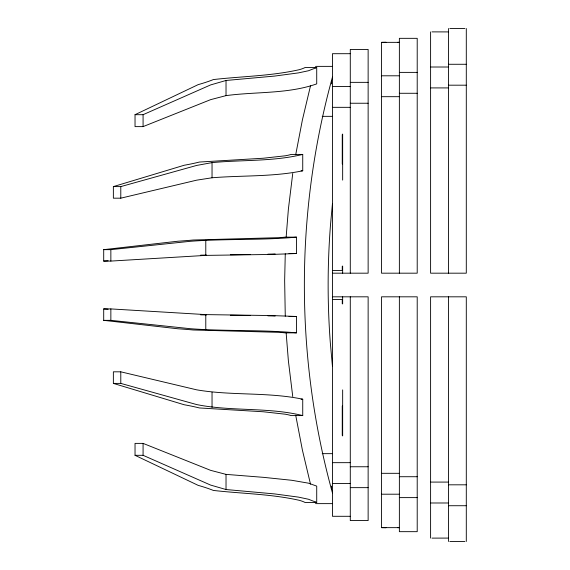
<?xml version="1.0" encoding="UTF-8"?>
<svg xmlns="http://www.w3.org/2000/svg" width="570" height="570" viewBox="0 0 570 570"><rect width="100%" height="100%" fill="white"/><g stroke="black" fill="none" stroke-linecap="round" stroke-linejoin="round"><path stroke-width="0.85" d="M285.271 253.764L284.651 280.54L285.271 316.236M286.112 237.54L288.384 209.147L292.745 173.451M332.438 203.782L330.514 224.666A768.673 768.673 0 0 0 330.301 342.57L332.438 366.218M295.695 154.798L302.399 119.914L310.5 85.842M332.438 77.142C295.011 212.411 295.011 357.589 332.438 492.858M315.338 67.994L315.794 66.369L332.438 66.369M316.721 67.502L308.491 70.751L298.416 72.889L274.704 76.067L226.026 80.47L210.608 84.923L143.077 114.691L135.033 114.691L135.033 126.618L143.077 126.618L210.608 99.657L226.026 95.625C256.016 91.571 287.864 94.071 316.721 83.883L316.721 67.502L305.1 67.502A62.786 10.182 0 0 1 299.229 69.697C271.064 76.059 241.951 76.294 213.351 79.572A251.135 40.727 0 0 1 198.168 84.631L135.033 114.691M302.734 154.413C273.201 161.638 242.143 159.735 212.04 162.621L196.621 165.442L120.79 186.604L113.366 186.604L113.366 198.182L120.79 198.182L196.621 180.177L212.04 177.776C242.179 175.304 273.009 176.957 302.734 170.793L302.734 154.413L291.113 154.413A62.023 6.42 0 0 1 285.278 155.795L263.397 158.225L199.365 162.051A248.313 25.693 0 0 1 184.188 165.25L113.366 186.604M296.486 237.141C261.21 240.405 225.67 238.616 190.366 241.295L110.858 249.653L103.704 249.653L103.704 261.081L110.858 261.081L205.784 255.388L271.719 254.441L296.486 253.522L296.486 237.141L284.858 237.141A61.581 2.408 0 0 1 279.051 237.662L193.109 240.02A246.696 9.654 0 0 1 177.911 241.224L103.704 249.653M103.704 261.081L108.122 260.775M397.881 527.735L399.37 527.642L381.522 527.649L381.522 296.82L417.212 296.82L417.212 531.668L399.37 531.668L399.37 296.82M275.16 253.971L267.871 254.163M399.37 273.18L399.37 38.332L417.212 38.332L417.212 273.18L381.522 273.18L381.522 42.351L399.37 42.351L397.881 42.266M381.522 42.351L385.983 42.266M250.38 254.498L230.365 254.776M200.619 255.153L206.554 255.075M350.286 516.299L332.438 516.292L332.438 53.708L350.286 53.701M448.447 538.087L431.974 538.123M449.823 28.5L464.921 28.5M431.974 31.877L448.447 31.913M448.447 64.275L466.296 64.275M430.599 67.011L448.447 67.011M399.37 72.383L417.212 72.383M381.522 75.796L399.37 75.796M350.286 82.351L368.135 82.351M448.447 85.187L466.296 85.187M332.438 86.441L350.286 86.441M430.599 87.915L448.447 87.915M399.37 93.28L417.212 93.28M381.522 96.686L399.37 96.686M350.286 103.241L368.135 103.241M332.438 107.331L350.286 107.331M322.221 116.344L332.438 116.344M301.074 170.793L302.734 170.793M289.011 253.522L296.486 253.522M332.438 270.501L342.257 270.501L342.257 266.247M332.438 273.18L368.135 273.18L368.135 49.426L350.286 49.426L350.286 273.18M332.438 296.82L368.135 296.82L368.135 520.574L350.286 520.574L350.286 296.82M332.438 299.499L342.257 299.499L342.257 303.753M103.704 308.919L110.858 308.919L205.784 314.612L271.719 315.559L296.486 316.478L296.486 332.859L284.858 332.859A61.581 2.408 0 0 0 279.051 332.339L193.109 329.98A246.696 9.654 0 0 0 177.911 328.776L103.704 320.347L103.704 308.919L108.122 309.225M289.011 316.478L296.486 316.478M103.704 320.347L110.858 320.347L190.366 328.705C225.67 331.384 261.21 329.595 296.486 332.859M120.79 371.818L113.366 371.818L113.366 383.396L184.188 404.75A248.313 25.693 0 0 1 199.365 407.949L263.397 411.775L285.278 414.205A62.023 6.42 0 0 1 291.113 415.587L302.734 415.587L302.734 399.207C267.879 391.882 231.641 395.844 196.621 389.823L120.79 371.818L120.79 383.396L196.621 404.558C231.513 411.611 268.071 407.001 302.734 415.587M113.366 383.396L120.79 383.396M301.074 399.207L302.734 399.207M143.077 443.382L135.033 443.382L135.033 455.309L198.175 485.369A251.135 40.727 0 0 1 213.351 490.428C241.951 493.705 271.056 493.941 299.221 500.303A62.786 10.182 0 0 1 305.1 502.498L316.721 502.498L316.721 486.117L308.512 483.182L291.861 480.296L263.703 477.361L226.026 474.375L210.608 470.343L143.077 443.382L143.077 455.309L210.608 485.077L226.026 489.53L274.704 493.934L298.416 497.111L308.491 499.249L316.721 502.498M322.221 453.656L332.438 453.656M135.033 455.309L143.077 455.309M332.438 462.669L350.286 462.669M350.286 466.759L368.135 466.759M381.522 473.314L399.37 473.314M399.37 476.72L417.212 476.72M430.599 482.085L448.447 482.085M332.438 483.559L350.286 483.559M448.447 484.814L466.296 484.814M350.286 487.649L368.135 487.649M381.522 494.204L399.37 494.204M399.37 497.617L417.212 497.617M430.599 502.989L448.447 502.989M332.438 503.631L315.794 503.631L315.338 502.006M448.447 505.725L466.296 505.725M449.823 541.5L464.921 541.5M206.554 314.925L200.619 314.847M230.365 315.224L250.38 315.502M381.522 527.642L385.983 527.735M267.871 315.837L275.16 316.029M310.5 484.158L302.399 450.086L295.695 415.202M292.745 396.549L288.384 360.853L286.112 332.46M466.296 28.529L466.296 273.18L430.599 273.18L430.599 31.913M466.296 541.471L466.296 296.82L430.599 296.82L430.599 538.087M448.447 28.529L448.447 273.18M448.447 296.82L448.447 541.471M342.656 134.057L342.656 180.099M342.656 266.083L342.656 273.18M342.656 296.82L342.656 303.917M342.656 389.901L342.656 435.943M342.257 134.606L342.257 163.996M342.257 406.004L342.257 435.395M331.548 80.477L331.548 83.904M331.548 486.096L331.548 489.523M226.026 80.47L226.026 95.625M226.026 474.375L226.026 489.53M212.04 162.621L212.04 177.776M212.04 392.224L212.04 407.379M205.784 240.234L205.784 255.388M205.784 314.612L205.784 329.766M143.077 114.691L143.077 126.618M120.79 186.604L120.79 198.182M110.858 249.653L110.858 261.081M110.858 308.919L110.858 320.347"/></g></svg>
